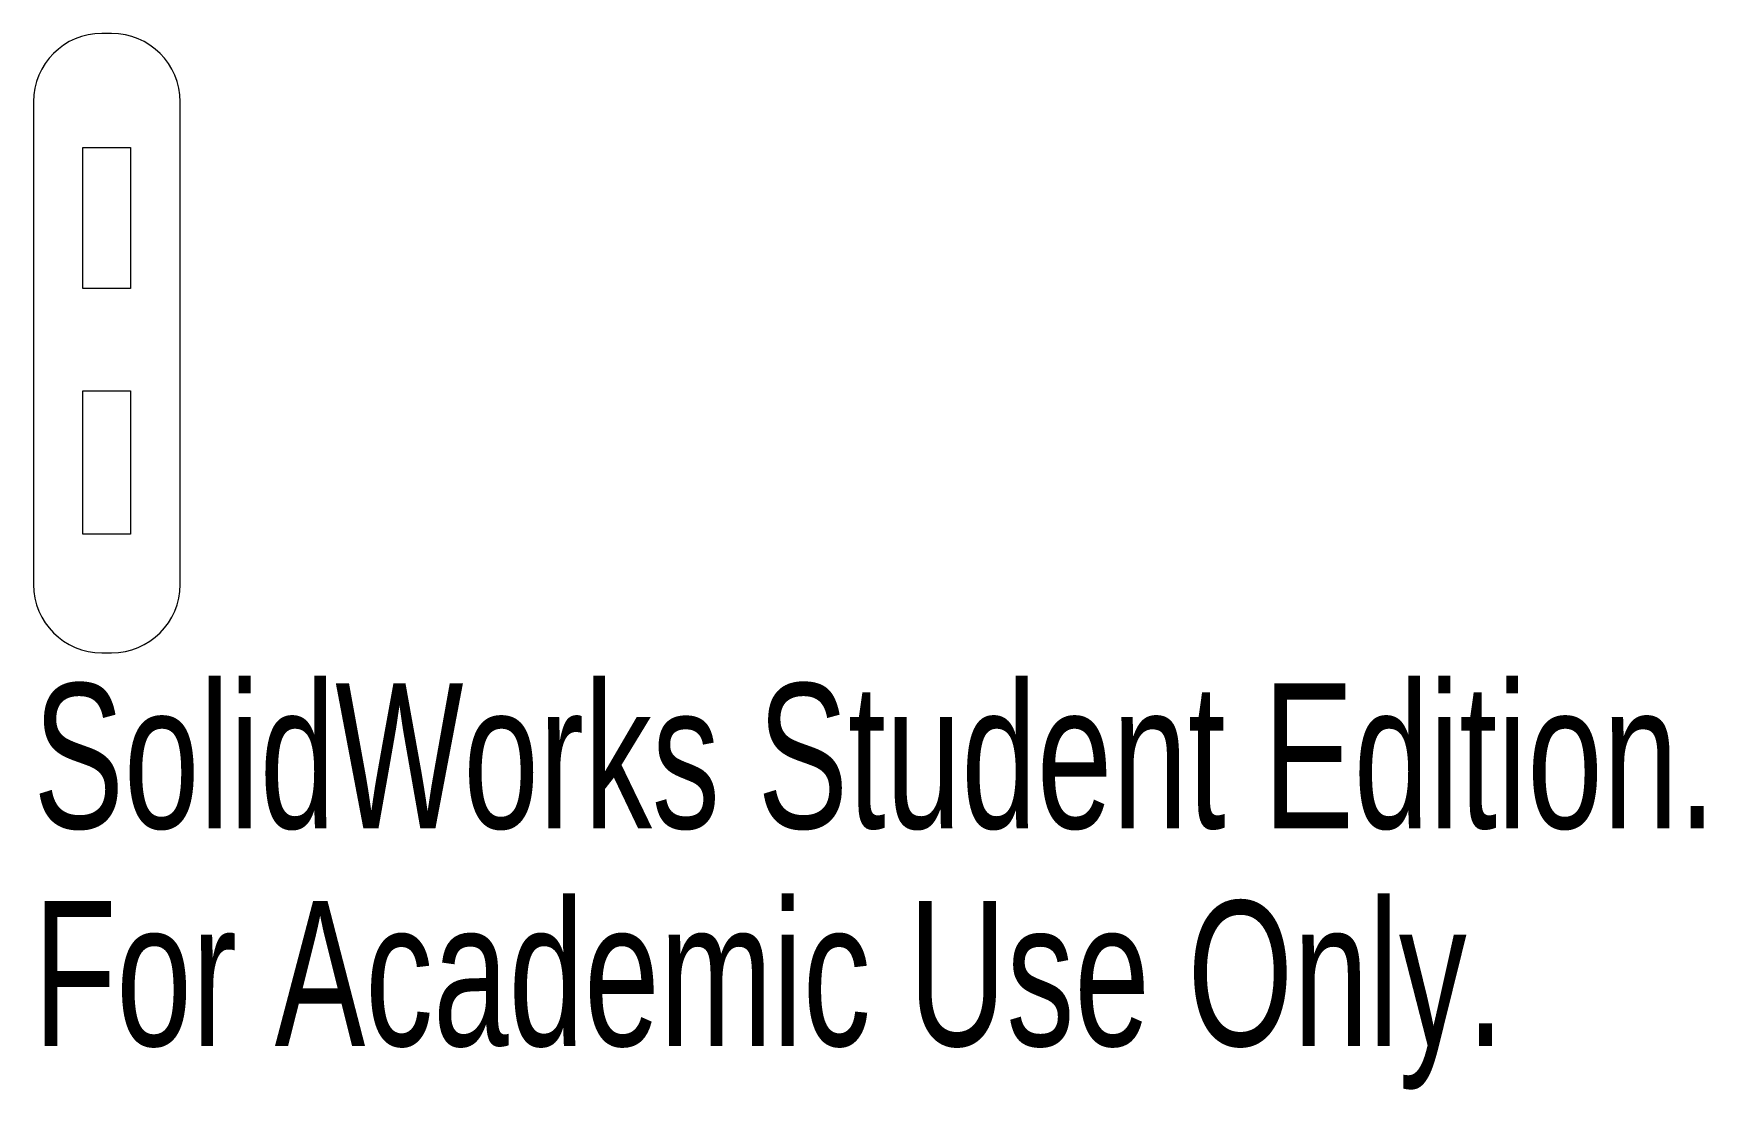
# Model space of a CAD drawing. Header units: inches. Extents: x 0 to 2.19, y -0.57 to 0.81.
import ezdxf

# ---------------------------------------------------------------- set-up
doc = ezdxf.new("R2010")
doc.units = ezdxf.units.IN
doc.header["$MEASUREMENT"] = 0
doc.styles.add('SLDTEXTSTYLE0', font='TXT', dxfattribs={"width": 0.7})

msp = doc.modelspace()

# ---------------------------------------------------------------- linework, layer by layer
at = {"color": 7, "linetype": 'Continuous', "lineweight": 15}
for p, q in [((0.1025, 0.8134), (0.09, 0.8134)), ((0, 0.7234), (0, 0.09)), ((0.1925, 0.09), (0.1925, 0.7234)), ((0.065, 0.6634), (0.1275, 0.6634)), ((0.065, 0.4784), (0.065, 0.6634)), ((0.1275, 0.6634), (0.1275, 0.4784)), ((0.1275, 0.4784), (0.065, 0.4784)), ((0.065, 0.3439), (0.1275, 0.3439)), ((0.065, 0.156), (0.065, 0.3439)), ((0.1275, 0.3439), (0.1275, 0.156)), ((0.1275, 0.156), (0.065, 0.156)), ((0.09, 0), (0.1025, 0))]:
    msp.add_line(p, q, dxfattribs=at)
for centre, start, end in [((0.09, 0.7234), 90, 180), ((0.1025, 0.7234), 0, 90), ((0.09, 0.09), 180, 270), ((0.1025, 0.09), 270, 0)]:
    msp.add_arc(centre, 0.09, start, end, dxfattribs=at)

# ---------------------------------------------------------------- texts
at = {"color": 7, "linetype": 'Continuous', "char_height": 0.1903, "attachment_point": 1, "style": 'SLDTEXTSTYLE0'}
for s, insert in [('SolidWorks Student Edition.', (0, -0.0401)), ('For Academic Use Only.', (0, -0.3256))]:
    msp.add_mtext(s, dxfattribs=dict(at, insert=insert))

doc.saveas('drawing.dxf')
